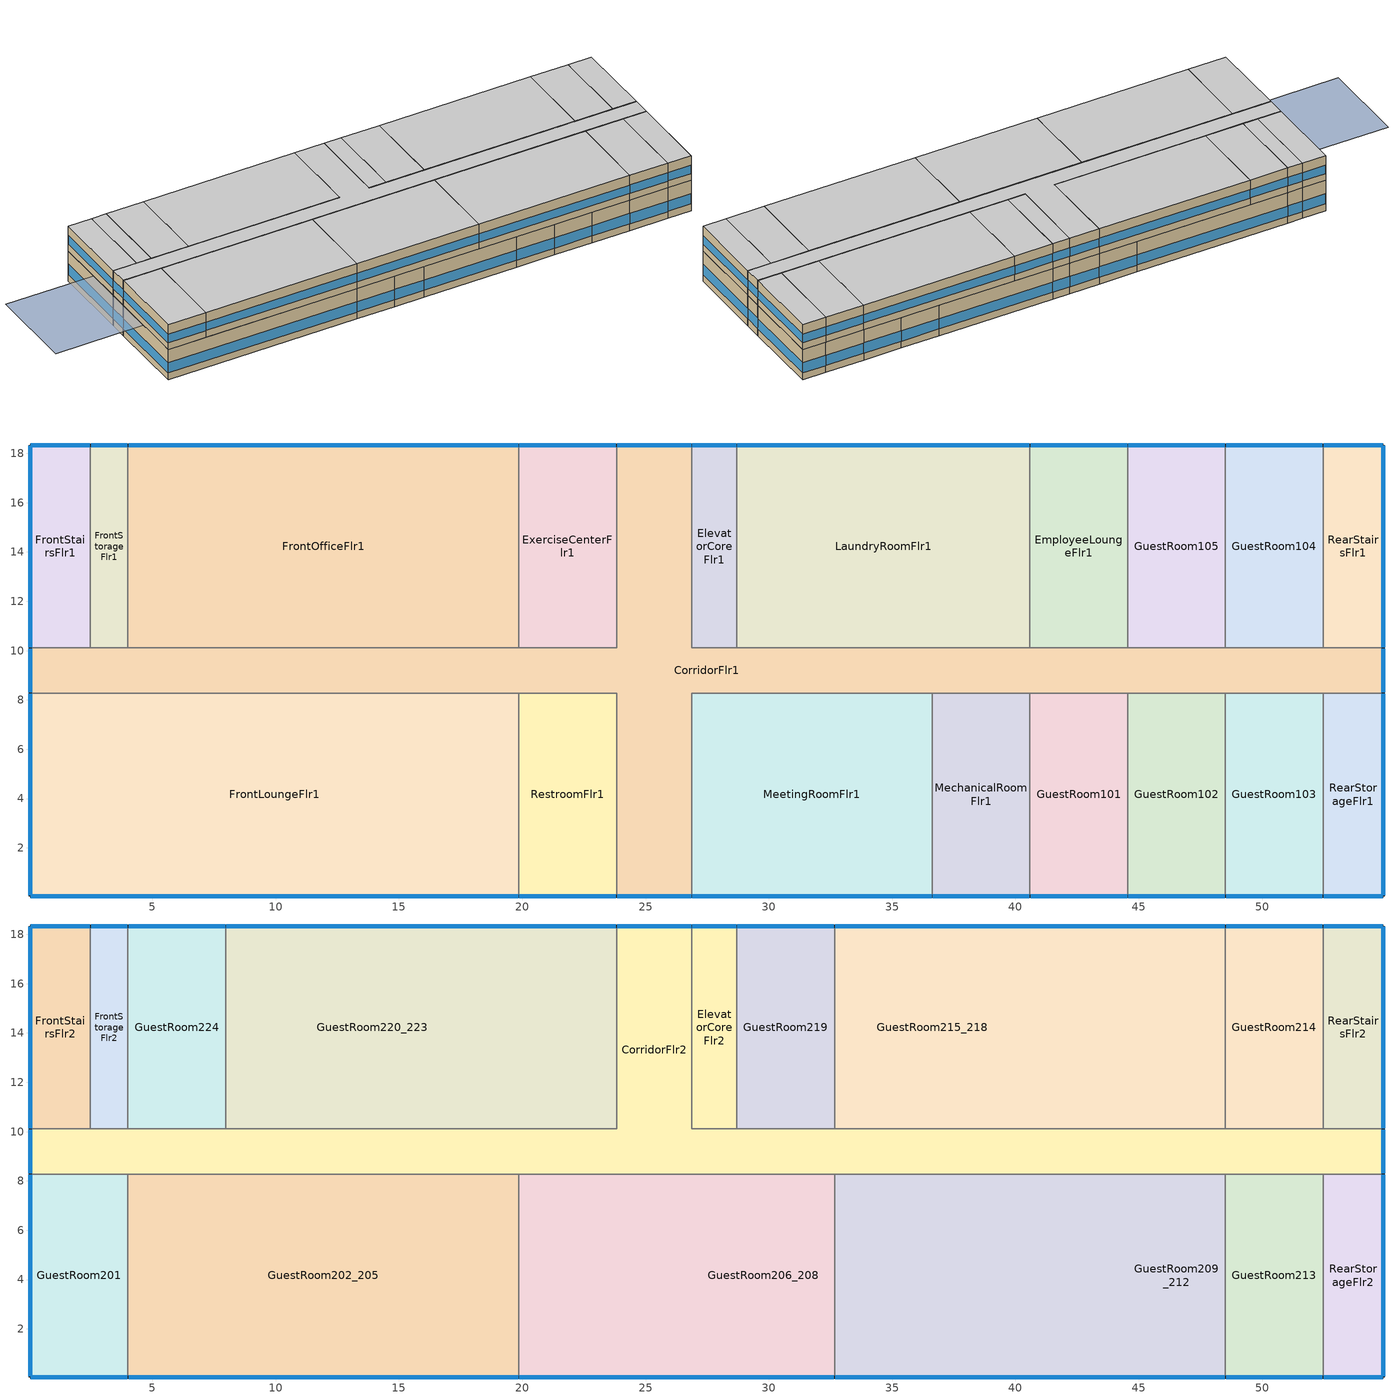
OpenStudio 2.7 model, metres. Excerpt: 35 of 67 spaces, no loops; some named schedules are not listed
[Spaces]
GuestRoom103
 floor ground: 52.47,8.28 52.47,0.05 48.51,0.05 48.51,8.28 z0
 wall outside: 48.51,0.05 52.47,0.05 z0:3.35
 wall to CorridorFlr1: 52.47,8.28 48.51,8.28 z0:3.35
 wall to RearStorageFlr1: 52.47,0.05 52.47,8.28 z0:3.35
 wall to GuestRoom102: 48.51,8.28 48.51,0.05 z0:3.35
 window: 48.54,0.05 52.45,0.05 z0.76:1.89
FrontStorageFlr1
 floor ground: 4.01,18.34 4.01,10.11 2.49,10.11 2.49,18.34 z0
 wall outside: 4.01,18.34 2.49,18.34 z0:3.35
 wall to FrontOfficeFlr1: 4.01,10.11 4.01,18.34 z0:3.35
 wall to CorridorFlr1: 2.49,10.11 4.01,10.11 z0:3.35
 wall to FrontStairsFlr1: 2.49,18.34 2.49,10.11 z0:3.35
 window: 3.99,18.34 2.51,18.34 z0.76:1.92
CorridorFlr1
 floor ground: 26.87,18.34 26.87,10.11 54.91,10.11 54.91,8.28 26.87,8.28 26.87,0.05 23.82,0.05 23.82,8.28 0.05,8.28 0.05,10.11 23.82,10.11 23.82,18.34 z0
 wall outside: 0.05,10.11 0.05,8.28 / 23.82,0.05 26.87,0.05 / 54.91,8.28 54.91,10.11 / 26.87,18.34 23.82,18.34 z0:3.35
 wall to RearStairsFlr1: 54.91,10.11 52.47,10.11 z0:3.35
 wall to FrontLoungeFlr1: 0.05,8.28 19.86,8.28 z0:3.35
 wall to GuestRoom104: 52.47,10.11 48.51,10.11 z0:3.35
 wall to LaundryRoomFlr1: 40.59,10.11 28.7,10.11 z0:3.35
 wall to MeetingRoomFlr1: 26.87,0.05 26.87,8.28 36.62,8.28 z0:3.35
 wall to ElevatorCoreFlr1: 28.7,10.11 26.87,10.11 26.87,18.34 z0:3.35
 wall to RestroomFlr1: 19.86,8.28 23.82,8.28 23.82,0.05 z0:3.35
 wall to GuestRoom102: 44.55,8.28 48.51,8.28 z0:3.35
 wall to FrontStairsFlr1: 2.49,10.11 0.05,10.11 z0:3.35
 wall to RearStorageFlr1: 52.47,8.28 54.91,8.28 z0:3.35
 wall to MechanicalRoomFlr1: 36.62,8.28 40.59,8.28 z0:3.35
 wall to ExerciseCenterFlr1: 23.82,18.34 23.82,10.11 19.86,10.11 z0:3.35
 wall to EmployeeLoungeFlr1: 44.55,10.11 40.59,10.11 z0:3.35
 wall to GuestRoom101: 40.59,8.28 44.55,8.28 z0:3.35
 wall to GuestRoom105: 48.51,10.11 44.55,10.11 z0:3.35
 wall to FrontOfficeFlr1: 19.86,10.11 4.01,10.11 z0:3.35
 window: 26.85,18.34 23.85,18.34 / 23.85,0.05 26.85,0.05 z0.76:1.9; 0.05,10.08 0.05,8.3 / 54.91,8.3 54.91,10.08 z0.76:1.91
MechanicalRoomFlr1
 floor ground: 40.59,8.28 40.59,0.05 36.62,0.05 36.62,8.28 z0
 wall outside: 36.62,0.05 40.59,0.05 z0:3.35
 wall to GuestRoom101: 40.59,0.05 40.59,8.28 z0:3.35
 wall to MeetingRoomFlr1: 36.62,8.28 36.62,0.05 z0:3.35
 window: 36.65,0.05 40.56,0.05 z0.76:1.89
FrontLoungeFlr1
 floor ground: 19.86,8.28 19.86,0.05 0.05,0.05 0.05,8.28 z0
 wall outside: 0.05,8.28 0.05,0.05 19.86,0.05 z0:3.35
 wall to RestroomFlr1: 19.86,0.05 19.86,8.28 z0:3.35
 window: 0.05,8.25 0.05,0.07 z0.76:1.89; 0.07,0.05 19.84,0.05 z0.76:1.88
GuestRoom102
 floor ground: 48.51,8.28 48.51,0.05 44.55,0.05 44.55,8.28 z0
 wall outside: 44.55,0.05 48.51,0.05 z0:3.35
 wall to GuestRoom101: 44.55,8.28 44.55,0.05 z0:3.35
 window: 44.57,0.05 48.49,0.05 z0.76:1.89
GuestRoom104
 floor ground: 52.47,18.34 52.47,10.11 48.51,10.11 48.51,18.34 z0
 wall outside: 52.47,18.34 48.51,18.34 z0:3.35
 wall to GuestRoom105: 48.51,18.34 48.51,10.11 z0:3.35
 wall to RearStairsFlr1: 52.47,10.11 52.47,18.34 z0:3.35
 window: 52.45,18.34 48.54,18.34 z0.76:1.89
ExerciseCenterFlr1
 floor ground: 23.82,18.34 23.82,10.11 19.86,10.11 19.86,18.34 z0
 wall outside: 23.82,18.34 19.86,18.34 z0:3.35
 wall to FrontOfficeFlr1: 19.86,18.34 19.86,10.11 z0:3.35
 window: 23.8,18.34 19.89,18.34 z0.76:1.89
FrontStairsFlr1
 floor ground: 2.49,18.34 2.49,10.11 0.05,10.11 0.05,18.34 z0
 wall outside: 2.49,18.34 0.05,18.34 0.05,10.11 z0:3.35
 window: 2.46,18.34 0.07,18.34 z0.76:1.9; 0.05,18.31 0.05,10.13 z0.76:1.89
RestroomFlr1
 floor ground: 23.82,8.28 23.82,0.05 19.86,0.05 19.86,8.28 z0
 wall outside: 19.86,0.05 23.82,0.05 z0:3.35
 window: 19.89,0.05 23.8,0.05 z0.76:1.89
MeetingRoomFlr1
 floor ground: 36.62,8.28 36.62,0.05 26.87,0.05 26.87,8.28 z0
 wall outside: 26.87,0.05 36.62,0.05 z0:3.35
 window: 26.9,0.05 36.6,0.05 z0.76:1.88
LaundryRoomFlr1
 floor ground: 40.59,18.34 40.59,10.11 28.7,10.11 28.7,18.34 z0
 wall outside: 40.59,18.34 28.7,18.34 z0:3.35
 wall to EmployeeLoungeFlr1: 40.59,10.11 40.59,18.34 z0:3.35
 wall to ElevatorCoreFlr1: 28.7,18.34 28.7,10.11 z0:3.35
 window: 40.56,18.34 28.73,18.34 z0.76:1.88
FrontOfficeFlr1
 floor ground: 19.86,18.34 19.86,10.11 4.01,10.11 4.01,18.34 z0
 wall outside: 19.86,18.34 4.01,18.34 z0:3.35
 window: 19.84,18.34 4.04,18.34 z0.76:1.88
ElevatorCoreFlr1
 floor ground: 28.7,18.34 28.7,10.11 26.87,10.11 26.87,18.34 z0
 wall outside: 28.7,18.34 26.87,18.34 z0:3.35
 window: 28.67,18.34 26.9,18.34 z0.76:1.91
RearStairsFlr1
 floor ground: 54.91,18.34 54.91,10.11 52.47,10.11 52.47,18.34 z0
 wall outside: 54.91,10.11 54.91,18.34 52.47,18.34 z0:3.35
 window: 54.91,10.13 54.91,18.31 z0.76:1.89; 54.89,18.34 52.5,18.34 z0.76:1.9
EmployeeLoungeFlr1
 floor ground: 44.55,18.34 44.55,10.11 40.59,10.11 40.59,18.34 z0
 wall outside: 44.55,18.34 40.59,18.34 z0:3.35
 wall to GuestRoom105: 44.55,10.11 44.55,18.34 z0:3.35
 window: 44.52,18.34 40.61,18.34 z0.76:1.89
RearStorageFlr1
 floor ground: 54.91,8.28 54.91,0.05 52.47,0.05 52.47,8.28 z0
 wall outside: 52.47,0.05 54.91,0.05 54.91,8.28 z0:3.35
 window: 54.91,0.07 54.91,8.25 z0.76:1.89; 52.5,0.05 54.89,0.05 z0.76:1.9
GuestRoom101
 floor ground: 44.55,8.28 44.55,0.05 40.59,0.05 40.59,8.28 z0
 wall outside: 40.59,0.05 44.55,0.05 z0:3.35
 window: 40.61,0.05 44.52,0.05 z0.76:1.89
GuestRoom105
 floor ground: 48.51,18.34 48.51,10.11 44.55,10.11 44.55,18.34 z0
 wall outside: 48.51,18.34 44.55,18.34 z0:3.35
 window: 48.49,18.34 44.57,18.34 z0.76:1.89
CorridorFlr2
 floor to CorridorFlr1: 26.87,18.34 26.87,10.11 54.91,10.11 54.91,8.28 0.05,8.28 0.05,10.11 23.82,10.11 23.82,18.34 z3.35
 wall outside: 0.05,10.11 0.05,8.28 / 54.91,8.28 54.91,10.11 / 26.87,18.34 23.82,18.34 z3.35:6.1
 wall to GuestRoom201: 0.05,8.28 4.01,8.28 z3.35:6.1
 wall to GuestRoom213: 48.51,8.28 52.47,8.28 z3.35:6.1
 wall to GuestRoom219: 32.66,10.11 28.7,10.11 z3.35:6.1
 wall to GuestRoom209_212: 32.66,8.28 48.51,8.28 z3.35:6.1
 wall to FrontStorageFlr2: 4.01,10.11 2.49,10.11 z3.35:6.1
 wall to RearStairsFlr2: 54.91,10.11 52.47,10.11 z3.35:6.1
 wall to ElevatorCoreFlr2: 28.7,10.11 26.87,10.11 26.87,18.34 z3.35:6.1
 wall to GuestRoom215_218: 48.51,10.11 32.66,10.11 z3.35:6.1
 wall to RearStorageFlr2: 52.47,8.28 54.91,8.28 z3.35:6.1
 wall to FrontStairsFlr2: 2.49,10.11 0.05,10.11 z3.35:6.1
 wall to GuestRoom206_208: 19.86,8.28 32.66,8.28 z3.35:6.1
 wall to GuestRoom220_223: 23.82,18.34 23.82,10.11 7.97,10.11 z3.35:6.1
 wall to GuestRoom202_205: 4.01,8.28 19.86,8.28 z3.35:6.1
 wall to GuestRoom224: 7.97,10.11 4.01,10.11 z3.35:6.1
 wall to GuestRoom214: 52.47,10.11 48.51,10.11 z3.35:6.1
 window: 0.05,10.08 0.05,8.3 / 54.91,8.3 54.91,10.08 z4.11:5.05; 26.85,18.34 23.85,18.34 z4.11:5.04
 ceiling to CorridorFlr3: 54.91,8.28 54.91,10.11 26.87,10.11 26.87,18.34 23.82,18.34 23.82,10.11 0.05,10.11 0.05,8.28 z6.1
GuestRoom201
 floor to FrontLoungeFlr1: 4.01,8.28 4.01,0.05 0.05,0.05 0.05,8.28 z3.35
 wall outside: 0.05,8.28 0.05,0.05 4.01,0.05 z3.35:6.1
 wall to GuestRoom202_205: 4.01,0.05 4.01,8.28 z3.35:6.1
 window: 0.05,8.25 0.05,0.07 z4.11:5.03; 0.07,0.05 3.99,0.05 z4.11:5.04
 ceiling to GuestRoom301: 4.01,0.05 4.01,8.28 0.05,8.28 0.05,0.05 z6.1
GuestRoom220_223
 floor to FrontOfficeFlr1: 19.86,18.34 19.86,10.11 7.97,10.11 7.97,18.34 z3.35
 floor to ExerciseCenterFlr1: 23.82,18.34 23.82,10.11 19.86,10.11 19.86,18.34 z3.35
 wall outside: 23.82,18.34 7.97,18.34 z3.35:6.1
 wall to GuestRoom224: 7.97,18.34 7.97,10.11 z3.35:6.1
 window: 23.8,18.34 8,18.34 z4.11:5.03
 ceiling to GuestRoom320_323: 23.82,10.11 23.82,18.34 7.97,18.34 7.97,10.11 z6.1
GuestRoom202_205
 floor to FrontLoungeFlr1: 19.86,8.28 19.86,0.05 4.01,0.05 4.01,8.28 z3.35
 wall outside: 4.01,0.05 19.86,0.05 z3.35:6.1
 wall to GuestRoom206_208: 19.86,0.05 19.86,8.28 z3.35:6.1
 window: 4.04,0.05 19.84,0.05 z4.11:5.03
 ceiling to GuestRoom302_305: 19.86,0.05 19.86,8.28 4.01,8.28 4.01,0.05 z6.1
GuestRoom219
 floor to LaundryRoomFlr1: 32.66,18.34 32.66,10.11 28.7,10.11 28.7,18.34 z3.35
 wall outside: 32.66,18.34 28.7,18.34 z3.35:6.1
 wall to GuestRoom215_218: 32.66,10.11 32.66,18.34 z3.35:6.1
 wall to ElevatorCoreFlr2: 28.7,18.34 28.7,10.11 z3.35:6.1
 window: 32.64,18.34 28.73,18.34 z4.11:5.04
 ceiling to GuestRoom319: 32.66,10.11 32.66,18.34 28.7,18.34 28.7,10.11 z6.1
GuestRoom215_218
 floor to EmployeeLoungeFlr1: 44.55,18.34 44.55,10.11 40.59,10.11 40.59,18.34 z3.35
 floor to LaundryRoomFlr1: 40.59,18.34 40.59,10.11 32.66,10.11 32.66,18.34 z3.35
 floor to GuestRoom105: 48.51,18.34 48.51,10.11 44.55,10.11 44.55,18.34 z3.35
 wall outside: 48.51,18.34 32.66,18.34 z3.35:6.1
 wall to GuestRoom214: 48.51,10.11 48.51,18.34 z3.35:6.1
 window: 48.49,18.34 32.69,18.34 z4.11:5.03
 ceiling to GuestRoom315_318: 48.51,10.11 48.51,18.34 32.66,18.34 32.66,10.11 z6.1
GuestRoom213
 floor to GuestRoom103: 52.47,8.28 52.47,0.05 48.51,0.05 48.51,8.28 z3.35
 wall outside: 48.51,0.05 52.47,0.05 z3.35:6.1
 wall to GuestRoom209_212: 48.51,8.28 48.51,0.05 z3.35:6.1
 wall to RearStorageFlr2: 52.47,0.05 52.47,8.28 z3.35:6.1
 window: 48.54,0.05 52.45,0.05 z4.11:5.04
 ceiling to GuestRoom313: 52.47,0.05 52.47,8.28 48.51,8.28 48.51,0.05 z6.1
FrontStorageFlr2
 floor to FrontStorageFlr1: 4.01,18.34 4.01,10.11 2.49,10.11 2.49,18.34 z3.35
 wall outside: 4.01,18.34 2.49,18.34 z3.35:6.1
 wall to FrontStairsFlr2: 2.49,18.34 2.49,10.11 z3.35:6.1
 wall to GuestRoom224: 4.01,10.11 4.01,18.34 z3.35:6.1
 window: 3.99,18.34 2.51,18.34 z4.11:5.06
 ceiling to FrontStorageFlr3: 4.01,10.11 4.01,18.34 2.49,18.34 2.49,10.11 z6.1
GuestRoom206_208
 floor to RestroomFlr1: 23.82,8.28 23.82,0.05 19.86,0.05 19.86,8.28 z3.35
 floor to CorridorFlr1: 26.87,8.28 26.87,0.05 23.82,0.05 23.82,8.28 z3.35
 floor to MeetingRoomFlr1: 32.66,8.28 32.66,0.05 26.87,0.05 26.87,8.28 z3.35
 wall outside: 19.86,0.05 32.66,0.05 z3.35:6.1
 wall to GuestRoom209_212: 32.66,0.05 32.66,8.28 z3.35:6.1
 window: 19.89,0.05 32.64,0.05 z4.11:5.03
 ceiling to GuestRoom306_308: 32.66,0.05 32.66,8.28 19.86,8.28 19.86,0.05 z6.1
RearStorageFlr2
 floor to RearStorageFlr1: 54.91,8.28 54.91,0.05 52.47,0.05 52.47,8.28 z3.35
 wall outside: 52.47,0.05 54.91,0.05 54.91,8.28 z3.35:6.1
 window: 54.91,0.07 54.91,8.25 z4.11:5.03; 52.5,0.05 54.89,0.05 z4.11:5.05
 ceiling to RearStorageFlr3: 54.91,0.05 54.91,8.28 52.47,8.28 52.47,0.05 z6.1
ElevatorCoreFlr2
 floor to ElevatorCoreFlr1: 28.7,18.34 28.7,10.11 26.87,10.11 26.87,18.34 z3.35
 wall outside: 28.7,18.34 26.87,18.34 z3.35:6.1
 window: 28.67,18.34 26.9,18.34 z4.11:5.05
 ceiling to ElevatorCoreFlr3: 28.7,10.11 28.7,18.34 26.87,18.34 26.87,10.11 z6.1
GuestRoom224
 floor to FrontOfficeFlr1: 7.97,18.34 7.97,10.11 4.01,10.11 4.01,18.34 z3.35
 wall outside: 7.97,18.34 4.01,18.34 z3.35:6.1
 window: 7.95,18.34 4.04,18.34 z4.11:5.04
 ceiling to GuestRoom324: 7.97,10.11 7.97,18.34 4.01,18.34 4.01,10.11 z6.1
RearStairsFlr2
 floor to RearStairsFlr1: 54.91,18.34 54.91,10.11 52.47,10.11 52.47,18.34 z3.35
 wall outside: 54.91,10.11 54.91,18.34 52.47,18.34 z3.35:6.1
 wall to GuestRoom214: 52.47,18.34 52.47,10.11 z3.35:6.1
 window: 54.91,10.13 54.91,18.31 z4.11:5.03; 54.89,18.34 52.5,18.34 z4.11:5.05
 ceiling to RearStairsFlr3: 54.91,10.11 54.91,18.34 52.47,18.34 52.47,10.11 z6.1
FrontStairsFlr2
 floor to FrontStairsFlr1: 2.49,18.34 2.49,10.11 0.05,10.11 0.05,18.34 z3.35
 wall outside: 2.49,18.34 0.05,18.34 0.05,10.11 z3.35:6.1
 window: 2.46,18.34 0.07,18.34 z4.11:5.05; 0.05,18.31 0.05,10.13 z4.11:5.03
 ceiling to FrontStairsFlr3: 2.49,10.11 2.49,18.34 0.05,18.34 0.05,10.11 z6.1
GuestRoom209_212
 floor to GuestRoom102: 48.51,8.28 48.51,0.05 44.55,0.05 44.55,8.28 z3.35
 floor to GuestRoom101: 44.55,8.28 44.55,0.05 40.59,0.05 40.59,8.28 z3.35
 floor to MeetingRoomFlr1: 36.62,8.28 36.62,0.05 32.66,0.05 32.66,8.28 z3.35
 floor to MechanicalRoomFlr1: 40.59,8.28 40.59,0.05 36.62,0.05 36.62,8.28 z3.35
 wall outside: 32.66,0.05 48.51,0.05 z3.35:6.1
 window: 32.69,0.05 48.49,0.05 z4.11:5.03
 ceiling to GuestRoom309_312: 48.51,0.05 48.51,8.28 32.66,8.28 32.66,0.05 z6.1
GuestRoom214
 floor to GuestRoom104: 52.47,18.34 52.47,10.11 48.51,10.11 48.51,18.34 z3.35
 wall outside: 52.47,18.34 48.51,18.34 z3.35:6.1
 window: 52.45,18.34 48.54,18.34 z4.11:5.04
 ceiling to GuestRoom314: 52.47,10.11 52.47,18.34 48.51,18.34 48.51,10.11 z6.1
shading: 0,4.57 0,13.72 -9.14,13.72 -9.14,4.57 z3.35
[Site]
Calgary Intl AP_AB_CAN: Latitude {deg}=51.114; Longitude {deg}=-114.02; Time Zone {hr}=-7; Elevation {m}=1084.1; Terrain=Suburbs
[Building]
SmallHotel-CAN_AB_Calgary.Intl.AP.718770_CWEC2016.epw created: 2019-08-20 00:00:57 -0600: North Axis {deg}=180; Default Construction Set=BTAP-Mass at hdd = 5000.0; Standards Number of Stories=4; Standards Number of Above Ground Stories=4; Standards Building Type=NECB2011_SmallHotel
[Site:WaterMainsTemperature]
Calculation Method=Correlation; Annual Average Outdoor Air Temperature {C}=5; Maximum Difference In Monthly Average Outdoor Air Temperatures {deltaC}=23.3
[Site:GroundTemperature:BuildingSurface]
19.527, 19.502, 19.536, 19.598, 20.002, 21.64, 22.225, 22.375, 21.449, 20.121, 19.802, 19.633
[SizingPeriod:DesignDay] Barometric Pressure {Pa}=88961; Sky Clearness=0; Rain Indicator=0; Snow Indicator=0; Day of Month=21; Daylight Saving Time Indicator=0; Humidity Indicating Type=Wetbulb; Dry-Bulb Temperature Range Modifier Type=DefaultMultipliers
Name | Maximum Dry-Bulb Temperature {C} | Daily Dry-Bulb Temperature Range {deltaC} | Humidity Indicating Conditions at Maximum Dry-Bulb | Wind Speed {m/s} | Wind Direction {deg} | Month | Day Type | Solar Model Indicator | ASHRAE Taub | ASHRAE Taud
Calgary Intl AP Ann Htg 99.6% Condns DB | -28.5 | 0 | -28.5 | 2.9 | 200 | 1 | WinterDesignDay | ASHRAEClearSky
Calgary Intl AP Ann Clg .4% Condns DB=>MWB | 28.5 | 12.1 | 16.1 | 4.5 | 160 | 7 | SummerDesignDay | ASHRAETau | 0.339 | 2.421
[Material:NoMass] Roughness=Smooth; Thermal Absorptance=0.9; Solar Absorptance=0.7
Name | Thermal Resistance {m2-K/W} | Visible Absorptance
Typical Carpet Pad; Typical Carpet Pad 1 | 0.21648 | 0.8
Typical Insulation 1 | 5.91238 | 0.7
Typical Insulation 2 | 4.49096 | 0.7
Typical Insulation 3 | 6.17282 | 0.7
Typical Carpet Pad 2 | 1.25503 | 0.8
Typical Carpet Pad 3; Typical Carpet Pad 4 | 3.45515 | 0.8
Typical Insulation 4 | 0.454528 | 0.7
Typical Insulation 5 | 0.454545 | 0.7
[Material]
Name | Roughness | Thickness {m} | Conductivity {W/m-K} | Density {kg/m3} | Specific Heat {J/kg-K} | Thermal Absorptance | Solar Absorptance | Visible Absorptance
G05 25mm wood | MediumSmooth | 0.0254 | 0.15 | 608 | 1630 | 0.9 | 0.5 | 0.5
100mm Normalweight concrete floor 1 | MediumSmooth | 0.1016 | 2.31 | 2322 | 832
G01 13mm gypsum board 1 | Smooth | 0.0127 | 0.16 | 800 | 1090 | 0.9 | 0.7 | 0.5
4 in. Normalweight Concrete Floor 1 | MediumRough | 0.1016 | 2.31 | 2322 | 832 | 0.9 | 0.7 | 0.7
1IN Stucco 1 | Smooth | 0.0253 | 0.6918 | 1858 | 837 | 0.9 | 0.7 | 0.92
8IN CONCRETE HW RefBldg 1 | Rough | 0.2032 | 1.311 | 2240 | 836.8 | 0.9 | 0.7 | 0.7
1/2IN Gypsum 1 | Smooth | 0.0127 | 0.16 | 784.9 | 830 | 0.9 | 0.4 | 0.4
Metal Roof Surface 1; F08 Metal surface 1 | Smooth | 0.0008 | 45.28 | 7824 | 500 | 0.9 | 0.7 | 0.7
6 in. Normalweight Concrete Floor 1; 6 in. Normalweight Concrete Floor 2; 6 in. Normalweight Concrete Floor 3 | MediumRough | 0.1524 | 2.31 | 2322 | 832 | 0.9 | 0.7 | 0.7
[Construction]
BTAP-Int-Partition; BTAP-Int-Door: G05 25mm wood
BTAP-Int-Floor: 100mm Normalweight concrete floor 1, Typical Carpet Pad
BTAP-Int-Wall: G01 13mm gypsum board 1, G01 13mm gypsum board 1
BTAP-Int-Ceiling: Typical Carpet Pad, 100mm Normalweight concrete floor 1
BTAP-Int-Window: SimpleGlazing
BTAP-Ext-Floor-Mass:U-0.162: Typical Insulation 1, 4 in. Normalweight Concrete Floor 1, Typical Carpet Pad 1
BTAP-Ext-Wall-Mass:U-0.21: 1IN Stucco 1, 8IN CONCRETE HW RefBldg 1, Typical Insulation 2, 1/2IN Gypsum 1
BTAP-Ext-Roof-Metal:U-0.162: Metal Roof Surface 1, Typical Insulation 3
BTAP-Grnd-Floor-Mass:U-0.757: 6 in. Normalweight Concrete Floor 1, Typical Carpet Pad 2
BTAP-Grnd-Wall-Mass:U-0.284: 6 in. Normalweight Concrete Floor 2, Typical Carpet Pad 3
BTAP-Grnd-Roof-Mass:U-0.284: 6 in. Normalweight Concrete Floor 3, Typical Carpet Pad 4
BTAP-Ext-FixedWindow:U=0.220 SHGC=0.600; BTAP-Ext-GlassDoors:U=0.220 SHGC=0.600; BTAP-Ext-Skylights:U=0.220 SHGC=0.600; BTAP-Ext-DaylightDomes:U=0.220 SHGC=0.600; BTAP-Ext-DaylightDiffuser:U=0.220 SHGC=0.600: SimpleGlazing:U=0.220 SHGC=0.600
BTAP-Ext-Door:U-2.2: F08 Metal surface 1, Typical Insulation 4
BTAP-Ext-OverHeadDoor:U-2.2: Typical Insulation 5
[DefaultConstructionSet]
BTAP-Mass at hdd = 5000.0: Default Exterior Surface Constructions=BTAP-Mass at hdd = 5000.0; Default Interior Surface Constructions=Default Surface Constructions 2; Default Ground Contact Surface Constructions=BTAP-Mass at hdd = 5000.0 1; Default Exterior SubSurface Constructions=BTAP-Mass at hdd = 5000.0; Default Interior SubSurface Constructions=Default Sub Surface Constructions 2; Interior Partition Construction=BTAP-Int-Partition
[DefaultSurfaceConstructions]
Name | Floor Construction | Wall Construction | Roof Ceiling Construction
Default Surface Constructions 2 | BTAP-Int-Floor | BTAP-Int-Wall | BTAP-Int-Ceiling
BTAP-Mass at hdd = 5000.0 | BTAP-Ext-Floor-Mass:U-0.162 | BTAP-Ext-Wall-Mass:U-0.21 | BTAP-Ext-Roof-Metal:U-0.162
BTAP-Mass at hdd = 5000.0 1 | BTAP-Grnd-Floor-Mass:U-0.757 | BTAP-Grnd-Wall-Mass:U-0.284 | BTAP-Grnd-Roof-Mass:U-0.284
[DefaultSubSurfaceConstructions]
Name | Fixed Window Construction | Operable Window Construction | Door Construction | Glass Door Construction | Overhead Door Construction | Skylight Construction | Tubular Daylight Dome Construction | Tubular Daylight Diffuser Construction
Default Sub Surface Constructions 2 | BTAP-Int-Window | BTAP-Int-Window | BTAP-Int-Door
BTAP-Mass at hdd = 5000.0 | BTAP-Ext-FixedWindow:U=0.220 SHGC=0.600 | BTAP-Ext-FixedWindow:U=0.220 SHGC=0.600 | BTAP-Ext-Door:U-2.2 | BTAP-Ext-GlassDoors:U=0.220 SHGC=0.600 | BTAP-Ext-OverHeadDoor:U-2.2 | BTAP-Ext-Skylights:U=0.220 SHGC=0.600 | BTAP-Ext-DaylightDomes:U=0.220 SHGC=0.600 | BTAP-Ext-DaylightDiffuser:U=0.220 SHGC=0.600
[WindowMaterial:SimpleGlazingSystem] U-Factor {W/m2-K}=2.2; Solar Heat Gain Coefficient=0.6; Visible Transmittance=0.21
SimpleGlazing; SimpleGlazing:U=0.220 SHGC=0.600
[Space]
Name | Space Type | Building Story | Thermal Zone
GuestRoom103 | Space Function Hway lodging - rooms | BuildingStory1 | Sp-GuestRoom103 Sys-1 Flr-1 Sch-F HPlcmt-south ZN
GuestRoom209_212 | Space Function Hway lodging - rooms | BuildingStory2 | Sp-GuestRoom209_212 Sys-1 Flr-2 Sch-F HPlcmt-south ZN
CorridorFlr2 | Space Function Corr. >= 2.4m wide-sch-F | BuildingStory2 | Sp-CorridorFlr2 Sys-4 Flr-2 Sch-F HPlcmt-north ZN
FrontStairsFlr2 | Space Function Stairway-sch-F | BuildingStory2 | Sp-FrontStairsFlr2 Sys-4 Flr-2 Sch-F HPlcmt-west ZN
FrontStorageFlr1 | Space Function Storage area - occsens | BuildingStory1 | Sp-FrontStorageFlr1 Sys-4 Flr-1 Sch-E HPlcmt-north ZN
GuestRoom105 | Space Function Hway lodging - rooms | BuildingStory1 | Sp-GuestRoom105 Sys-1 Flr-1 Sch-F HPlcmt-north ZN
CorridorFlr1 | Space Function Corr. >= 2.4m wide-sch-F | BuildingStory1 | Sp-CorridorFlr1 Sys-3 Flr-1 Sch-F HPlcmt-north ZN
GuestRoom224 | Space Function Hway lodging - rooms | BuildingStory2 | Sp-GuestRoom224 Sys-1 Flr-2 Sch-F HPlcmt-north ZN
MechanicalRoomFlr1 | Space Function Electrical/Mechanical-sch-F | BuildingStory1 | Sp-MechanicalRoomFlr1 Sys-3 Flr-1 Sch-F HPlcmt-south ZN
GuestRoom215_218 | Space Function Hway lodging - rooms | BuildingStory2 | Sp-GuestRoom215_218 Sys-1 Flr-2 Sch-F HPlcmt-north ZN
GuestRoom201 | Space Function Hway lodging - rooms | BuildingStory2 | Sp-GuestRoom201 Sys-1 Flr-2 Sch-F HPlcmt-west ZN
ElevatorCoreFlr1 | Space Function Corr. >= 2.4m wide-sch-F | BuildingStory1 | Sp-ElevatorCoreFlr1 Sys-3 Flr-1 Sch-F HPlcmt-north ZN
GuestRoom220_223 | Space Function Hway lodging - rooms | BuildingStory2 | Sp-GuestRoom220_223 Sys-1 Flr-2 Sch-F HPlcmt-north ZN
FrontLoungeFlr1 | Space Function Hotel/Motel - lobby | BuildingStory1 | Sp-FrontLoungeFlr1 Sys-3 Flr-1 Sch-H HPlcmt-south ZN
GuestRoom101 | Space Function Hway lodging - rooms | BuildingStory1 | Sp-GuestRoom101 Sys-1 Flr-1 Sch-F HPlcmt-south ZN
GuestRoom102 | Space Function Hway lodging - rooms | BuildingStory1 | Sp-GuestRoom102 Sys-1 Flr-1 Sch-F HPlcmt-south ZN
GuestRoom202_205 | Space Function Hway lodging - rooms | BuildingStory2 | Sp-GuestRoom202_205 Sys-1 Flr-2 Sch-F HPlcmt-south ZN
GuestRoom104 | Space Function Hway lodging - rooms | BuildingStory1 | Sp-GuestRoom104 Sys-1 Flr-1 Sch-F HPlcmt-north ZN
ExerciseCenterFlr1 | Space Function Gym - fitness | BuildingStory1 | Sp-ExerciseCenterFlr1 Sys-6 Flr-1 Sch-B HPlcmt-north ZN
FrontStairsFlr1 | Space Function Stairway-sch-F | BuildingStory1 | Sp-FrontStairsFlr1 Sys-3 Flr-1 Sch-F HPlcmt-west ZN
RestroomFlr1 | Space Function Washroom-sch-F | BuildingStory1 | Sp-RestroomFlr1 Sys-3 Flr-1 Sch-F HPlcmt-south ZN
GuestRoom219 | Space Function Hway lodging - rooms | BuildingStory2 | Sp-GuestRoom219 Sys-1 Flr-2 Sch-F HPlcmt-north ZN
GuestRoom213 | Space Function Hway lodging - rooms | BuildingStory2 | Sp-GuestRoom213 Sys-1 Flr-2 Sch-F HPlcmt-south ZN
MeetingRoomFlr1 | Space Function Conf./meet./multi-purpose | BuildingStory1 | Sp-MeetingRoomFlr1 Sys-3 Flr-1 Sch-C HPlcmt-south ZN
RearStorageFlr2 | Space Function Storage area - occsens | BuildingStory2 | Sp-RearStorageFlr2 Sys-4 Flr-2 Sch-E HPlcmt-east ZN
FrontStorageFlr2 | Space Function Storage area - occsens | BuildingStory2 | Sp-FrontStorageFlr2 Sys-4 Flr-2 Sch-E HPlcmt-north ZN
RearStairsFlr1 | Space Function Stairway-sch-F | BuildingStory1 | Sp-RearStairsFlr1 Sys-3 Flr-1 Sch-F HPlcmt-east ZN
GuestRoom206_208 | Space Function Hway lodging - rooms | BuildingStory2 | Sp-GuestRoom206_208 Sys-1 Flr-2 Sch-F HPlcmt-south ZN
ElevatorCoreFlr2 | Space Function Corr. >= 2.4m wide-sch-F | BuildingStory2 | Sp-ElevatorCoreFlr2 Sys-4 Flr-2 Sch-F HPlcmt-north ZN
RearStorageFlr1 | Space Function Storage area - occsens | BuildingStory1 | Sp-RearStorageFlr1 Sys-4 Flr-1 Sch-E HPlcmt-east ZN
LaundryRoomFlr1 | Space Function Storage area - occsens | BuildingStory1 | Sp-LaundryRoomFlr1 Sys-4 Flr-1 Sch-E HPlcmt-north ZN
FrontOfficeFlr1 | Space Function Office - enclosed | BuildingStory1 | Sp-FrontOfficeFlr1 Sys-6 Flr-1 Sch-A HPlcmt-north ZN
EmployeeLoungeFlr1 | Space Function Lounge/recreation | BuildingStory1 | Sp-EmployeeLoungeFlr1 Sys-3 Flr-1 Sch-B HPlcmt-north ZN
RearStairsFlr2 | Space Function Stairway-sch-F | BuildingStory2 | Sp-RearStairsFlr2 Sys-4 Flr-2 Sch-F HPlcmt-east ZN
GuestRoom214 | Space Function Hway lodging - rooms | BuildingStory2 | Sp-GuestRoom214 Sys-1 Flr-2 Sch-F HPlcmt-north ZN
[BuildingStory]
BuildingStory1; BuildingStory2
[SpaceType] Standards Building Type=Space Function
Name | Default Schedule Set | Design Specification Outdoor Air Object | Standards Space Type
Space Function Conf./meet./multi-purpose | Space Function Conf./meet./multi-purpose Schedule Set | Space Function Conf./meet./multi-purpose Ventilation | Conf./meet./multi-purpose
Space Function Corr. >= 2.4m wide-sch-F | Space Function Corr. >= 2.4m wide-sch-F Schedule Set | Space Function Corr. >= 2.4m wide-sch-F Ventilation | Corr. >= 2.4m wide-sch-F
Space Function Lounge/recreation | Space Function Lounge/recreation Schedule Set | Space Function Lounge/recreation Ventilation | Lounge/recreation
Space Function Gym - fitness | Space Function Gym - fitness Schedule Set | Space Function Gym - fitness Ventilation | Gym - fitness
Space Function Hotel/Motel - lobby | Space Function Hotel/Motel - lobby Schedule Set | Space Function Hotel/Motel - lobby Ventilation | Hotel/Motel - lobby
Space Function Office - enclosed | Space Function Office - enclosed Schedule Set | Space Function Office - enclosed Ventilation | Office - enclosed
Space Function Stairway-sch-F | Space Function Stairway-sch-F Schedule Set | Space Function Stairway-sch-F Ventilation | Stairway-sch-F
Space Function Storage area - occsens | Space Function Storage area - occsens Schedule Set | Space Function Storage area - occsens Ventilation | Storage area - occsens
Space Function Hway lodging - rooms | Space Function Hway lodging - rooms Schedule Set | Space Function Hway lodging - rooms Ventilation | Hway lodging - rooms
Space Function Electrical/Mechanical-sch-F | Space Function Electrical/Mechanical-sch-F Schedule Set | Space Function Electrical/Mechanical-sch-F Ventilation | Electrical/Mechanical-sch-F
Space Function Washroom-sch-F | Space Function Washroom-sch-F Schedule Set | Space Function Washroom-sch-F Ventilation | Washroom-sch-F
[People:Definition] Number of People Calculation Method=People/Area; Fraction Radiant=0.3
Name | People per Space Floor Area {person/m2}
Space Function Conf./meet./multi-purpose People Definition; Space Function Gym - fitness People Definition | 0.199993
Space Function Corr. >= 2.4m wide-sch-F People Definition; Space Function Storage area - occsens People Definition | 0.0100104
Space Function Electrical/Mechanical-sch-F People Definition; Space Function Stairway-sch-F People Definition | 0.0049514
Space Function Hotel/Motel - lobby People Definition; Space Function Lounge/recreation People Definition | 0.0999967
Space Function Hway lodging - rooms People Definition | 0.0400417
Space Function Office - enclosed People Definition | 0.0500522
Space Function Washroom-sch-F People Definition | 0.0333681
[People] Work Efficiency Schedule=Work Efficiency Schedule; Clothing Insulation Schedule=Clothing Schedule; Air Velocity Schedule=Air Velocity Schedule; Multiplier=1
Name | People Definition | Space or SpaceType
Space Function Conf./meet./multi-purpose People | Space Function Conf./meet./multi-purpose People Definition | Space Function Conf./meet./multi-purpose
Space Function Corr. >= 2.4m wide-sch-F People | Space Function Corr. >= 2.4m wide-sch-F People Definition | Space Function Corr. >= 2.4m wide-sch-F
Space Function Electrical/Mechanical-sch-F People | Space Function Electrical/Mechanical-sch-F People Definition | Space Function Electrical/Mechanical-sch-F
Space Function Gym - fitness People | Space Function Gym - fitness People Definition | Space Function Gym - fitness
Space Function Hotel/Motel - lobby People | Space Function Hotel/Motel - lobby People Definition | Space Function Hotel/Motel - lobby
Space Function Hway lodging - rooms People | Space Function Hway lodging - rooms People Definition | Space Function Hway lodging - rooms
Space Function Lounge/recreation People | Space Function Lounge/recreation People Definition | Space Function Lounge/recreation
Space Function Office - enclosed People | Space Function Office - enclosed People Definition | Space Function Office - enclosed
Space Function Stairway-sch-F People | Space Function Stairway-sch-F People Definition | Space Function Stairway-sch-F
Space Function Storage area - occsens People | Space Function Storage area - occsens People Definition | Space Function Storage area - occsens
Space Function Washroom-sch-F People | Space Function Washroom-sch-F People Definition | Space Function Washroom-sch-F
[Lights:Definition] Design Level Calculation Method=Watts/Area; Fraction Radiant=0.5; Fraction Visible=0.2
Name | Watts per Space Floor Area {W/m2}
Space Function Conf./meet./multi-purpose Lights Definition | 11.8799
Space Function Corr. >= 2.4m wide-sch-F Lights Definition | 7.09994
Space Function Electrical/Mechanical-sch-F Lights Definition | 13.2999
Space Function Gym - fitness Lights Definition | 9.79992
Space Function Hotel/Motel - lobby Lights Definition | 11.3999
Space Function Hway lodging - rooms Lights Definition | 8.09993
Space Function Lounge/recreation Lights Definition | 8.45993
Space Function Office - enclosed Lights Definition | 11.8999
Space Function Stairway-sch-F Lights Definition | 7.39994
Space Function Storage area - occsens Lights Definition | 6.11995
Space Function Washroom-sch-F Lights Definition | 9.44992
[Lights] Fraction Replaceable=1
Name | Lights Definition | Space or SpaceType
Space Function Conf./meet./multi-purpose Lights | Space Function Conf./meet./multi-purpose Lights Definition | Space Function Conf./meet./multi-purpose
Space Function Corr. >= 2.4m wide-sch-F Lights | Space Function Corr. >= 2.4m wide-sch-F Lights Definition | Space Function Corr. >= 2.4m wide-sch-F
Space Function Electrical/Mechanical-sch-F Lights | Space Function Electrical/Mechanical-sch-F Lights Definition | Space Function Electrical/Mechanical-sch-F
Space Function Gym - fitness Lights | Space Function Gym - fitness Lights Definition | Space Function Gym - fitness
Space Function Hotel/Motel - lobby Lights | Space Function Hotel/Motel - lobby Lights Definition | Space Function Hotel/Motel - lobby
Space Function Hway lodging - rooms Lights | Space Function Hway lodging - rooms Lights Definition | Space Function Hway lodging - rooms
Space Function Lounge/recreation Lights | Space Function Lounge/recreation Lights Definition | Space Function Lounge/recreation
Space Function Office - enclosed Lights | Space Function Office - enclosed Lights Definition | Space Function Office - enclosed
Space Function Stairway-sch-F Lights | Space Function Stairway-sch-F Lights Definition | Space Function Stairway-sch-F
Space Function Storage area - occsens Lights | Space Function Storage area - occsens Lights Definition | Space Function Storage area - occsens
Space Function Washroom-sch-F Lights | Space Function Washroom-sch-F Lights Definition | Space Function Washroom-sch-F
[ElectricEquipment:Definition] Design Level Calculation Method=Watts/Area; Fraction Radiant=0.5
Name | Watts per Space Floor Area {W/m2}
Space Function Conf./meet./multi-purpose Elec Equip Definition; Space Function Electrical/Mechanical-sch-F Elec Equip Definition; Space Function Gym - fitness Elec Equip Definition; Space Function Lounge/recreation Elec Equip Definition; Space Function Storage area - occsens Elec Equip Definition; Space Function Washroom-sch-F Elec Equip Definition | 0.999992
Space Function Hotel/Motel - lobby Elec Equip Definition; Space Function Hway lodging - rooms Elec Equip Definition | 2.49998
Space Function Office - enclosed Elec Equip Definition | 7.49994
[ElectricEquipment]
Name | Electric Equipment Definition | Space or SpaceType
Space Function Conf./meet./multi-purpose Elec Equip | Space Function Conf./meet./multi-purpose Elec Equip Definition | Space Function Conf./meet./multi-purpose
Space Function Electrical/Mechanical-sch-F Elec Equip | Space Function Electrical/Mechanical-sch-F Elec Equip Definition | Space Function Electrical/Mechanical-sch-F
Space Function Gym - fitness Elec Equip | Space Function Gym - fitness Elec Equip Definition | Space Function Gym - fitness
Space Function Hotel/Motel - lobby Elec Equip | Space Function Hotel/Motel - lobby Elec Equip Definition | Space Function Hotel/Motel - lobby
Space Function Hway lodging - rooms Elec Equip | Space Function Hway lodging - rooms Elec Equip Definition | Space Function Hway lodging - rooms
Space Function Lounge/recreation Elec Equip | Space Function Lounge/recreation Elec Equip Definition | Space Function Lounge/recreation
Space Function Office - enclosed Elec Equip | Space Function Office - enclosed Elec Equip Definition | Space Function Office - enclosed
Space Function Storage area - occsens Elec Equip | Space Function Storage area - occsens Elec Equip Definition | Space Function Storage area - occsens
Space Function Washroom-sch-F Elec Equip | Space Function Washroom-sch-F Elec Equip Definition | Space Function Washroom-sch-F
[DesignSpecification:OutdoorAir] Outdoor Air Method=Sum; Outdoor Air Flow per Person {m3/s-person}=0; Outdoor Air Flow Rate {m3/s}=0; Outdoor Air Flow Air Changes per Hour {1/hr}=0
Name | Outdoor Air Flow per Floor Area {m3/s-m2}
Space Function Conf./meet./multi-purpose Ventilation | 0.0015748
Space Function Corr. >= 2.4m wide-sch-F Ventilation; Space Function Electrical/Mechanical-sch-F Ventilation; Space Function Stairway-sch-F Ventilation; Space Function Washroom-sch-F Ventilation | 0.0003048
Space Function Gym - fitness Ventilation | 0.0043688
Space Function Hotel/Motel - lobby Ventilation | 0.0014478
Space Function Hway lodging - rooms Ventilation | 0.0005588
Space Function Lounge/recreation Ventilation | 0.0009398
Space Function Office - enclosed Ventilation | 0.0004318
Space Function Storage area - occsens Ventilation | 0.0003556
[DefaultScheduleSet] People Activity Level Schedule=NECB-Activity; Infiltration Schedule=Always On
Name | Number of People Schedule | Lighting Schedule | Electric Equipment Schedule
Space Function Conf./meet./multi-purpose Schedule Set | NECB-C-Occupancy | NECB-C-Lighting | NECB-C-Electric-Equipment
Space Function Corr. >= 2.4m wide-sch-F Schedule Set; Space Function Electrical/Mechanical-sch-F Schedule Set; Space Function Hway lodging - rooms Schedule Set; Space Function Stairway-sch-F Schedule Set; Space Function Washroom-sch-F Schedule Set | NECB-F-Occupancy | NECB-F-Lighting | NECB-F-Electric-Equipment
Space Function Gym - fitness Schedule Set; Space Function Lounge/recreation Schedule Set | NECB-B-Occupancy | NECB-B-Lighting | NECB-B-Electric-Equipment
Space Function Hotel/Motel - lobby Schedule Set | NECB-H-Occupancy | NECB-H-Lighting | NECB-H-Electric-Equipment
Space Function Office - enclosed Schedule Set | NECB-A-Occupancy | NECB-A-Lighting | NECB-A-Electric-Equipment
Space Function Storage area - occsens Schedule Set | NECB-E-Occupancy | NECB-E-Lighting | NECB-E-Electric-Equipment
[ThermostatSetpoint:DualSetpoint]
Name | Heating Setpoint Temperature Schedule | Cooling Setpoint Temperature Schedule
Space Function Hway lodging - rooms Thermostat 36; Space Function Hway lodging - rooms Thermostat 37; Space Function Hway lodging - rooms Thermostat 38; Space Function Hway lodging - rooms Thermostat 39; Space Function Hway lodging - rooms Thermostat 40; Space Function Hway lodging - rooms Thermostat 41; Space Function Hway lodging - rooms Thermostat 42; Space Function Hway lodging - rooms Thermostat 43; Space Function Hway lodging - rooms Thermostat 44; Space Function Hway lodging - rooms Thermostat 45; Space Function Hway lodging - rooms Thermostat 46; Space Function Hway lodging - rooms Thermostat 47; Space Function Hway lodging - rooms Thermostat 48; Space Function Hway lodging - rooms Thermostat 49; Space Function Hway lodging - rooms Thermostat 50; Space Function Corr. >= 2.4m wide-sch-F Thermostat 9; Space Function Corr. >= 2.4m wide-sch-F Thermostat 10; Space Function Stairway-sch-F Thermostat 9; Space Function Stairway-sch-F Thermostat 10; Space Function Electrical/Mechanical-sch-F Thermostat 2; Space Function Washroom-sch-F Thermostat 2; Space Function Corr. >= 2.4m wide-sch-F Thermostat 11; Space Function Corr. >= 2.4m wide-sch-F Thermostat 12; Space Function Stairway-sch-F Thermostat 11; Space Function Stairway-sch-F Thermostat 12 | NECB-F-Thermostat Setpoint-Heating | NECB-F-Thermostat Setpoint-Cooling
Space Function Lounge/recreation Thermostat 2; Space Function Gym - fitness Thermostat 2 | NECB-B-Thermostat Setpoint-Heating | NECB-B-Thermostat Setpoint-Cooling
Space Function Hotel/Motel - lobby Thermostat 2 | NECB-H-Thermostat Setpoint-Heating | NECB-H-Thermostat Setpoint-Cooling
Space Function Conf./meet./multi-purpose Thermostat 2 | NECB-C-Thermostat Setpoint-Heating | NECB-C-Thermostat Setpoint-Cooling
Space Function Storage area - occsens Thermostat 10; Space Function Storage area - occsens Thermostat 11; Space Function Storage area - occsens Thermostat 12; Space Function Storage area - occsens Thermostat 13; Space Function Storage area - occsens Thermostat 14 | NECB-E-Thermostat Setpoint-Heating | NECB-E-Thermostat Setpoint-Cooling
Space Function Office - enclosed Thermostat 2 | NECB-A-Thermostat Setpoint-Heating | NECB-A-Thermostat Setpoint-Cooling
[SpaceInfiltration:DesignFlowRate] Schedule=Always On Discrete; Design Flow Rate Calculation Method=Flow/ExteriorArea; Flow per Exterior Surface Area {m3/s-m2}=0.00025; Constant Term Coefficient=0; Temperature Term Coefficient=0; Velocity Term Coefficient=0.224; Velocity Squared Term Coefficient=0
Name | Space or SpaceType
CorridorFlr1 Infiltration | CorridorFlr1
CorridorFlr2 Infiltration | CorridorFlr2
ElevatorCoreFlr1 Infiltration | ElevatorCoreFlr1
ElevatorCoreFlr2 Infiltration | ElevatorCoreFlr2
EmployeeLoungeFlr1 Infiltration | EmployeeLoungeFlr1
ExerciseCenterFlr1 Infiltration | ExerciseCenterFlr1
FrontLoungeFlr1 Infiltration | FrontLoungeFlr1
FrontOfficeFlr1 Infiltration | FrontOfficeFlr1
FrontStairsFlr1 Infiltration | FrontStairsFlr1
FrontStairsFlr2 Infiltration | FrontStairsFlr2
FrontStorageFlr1 Infiltration | FrontStorageFlr1
FrontStorageFlr2 Infiltration | FrontStorageFlr2
GuestRoom101 Infiltration | GuestRoom101
GuestRoom102 Infiltration | GuestRoom102
GuestRoom103 Infiltration | GuestRoom103
GuestRoom104 Infiltration | GuestRoom104
GuestRoom105 Infiltration | GuestRoom105
GuestRoom201 Infiltration | GuestRoom201
GuestRoom202_205 Infiltration | GuestRoom202_205
GuestRoom206_208 Infiltration | GuestRoom206_208
GuestRoom209_212 Infiltration | GuestRoom209_212
GuestRoom213 Infiltration | GuestRoom213
GuestRoom214 Infiltration | GuestRoom214
GuestRoom215_218 Infiltration | GuestRoom215_218
GuestRoom219 Infiltration | GuestRoom219
GuestRoom220_223 Infiltration | GuestRoom220_223
GuestRoom224 Infiltration | GuestRoom224
LaundryRoomFlr1 Infiltration | LaundryRoomFlr1
MechanicalRoomFlr1 Infiltration | MechanicalRoomFlr1
MeetingRoomFlr1 Infiltration | MeetingRoomFlr1
RearStairsFlr1 Infiltration | RearStairsFlr1
RearStairsFlr2 Infiltration | RearStairsFlr2
RearStorageFlr1 Infiltration | RearStorageFlr1
RearStorageFlr2 Infiltration | RearStorageFlr2
RestroomFlr1 Infiltration | RestroomFlr1
[ThermalZone] Use Ideal Air Loads=No
Name | Thermostat
Sp-GuestRoom104 Sys-1 Flr-1 Sch-F HPlcmt-north ZN | Space Function Hway lodging - rooms Thermostat 36
Sp-GuestRoom105 Sys-1 Flr-1 Sch-F HPlcmt-north ZN | Space Function Hway lodging - rooms Thermostat 37
Sp-GuestRoom101 Sys-1 Flr-1 Sch-F HPlcmt-south ZN | Space Function Hway lodging - rooms Thermostat 38
Sp-GuestRoom102 Sys-1 Flr-1 Sch-F HPlcmt-south ZN | Space Function Hway lodging - rooms Thermostat 39
Sp-GuestRoom103 Sys-1 Flr-1 Sch-F HPlcmt-south ZN | Space Function Hway lodging - rooms Thermostat 40
Sp-GuestRoom214 Sys-1 Flr-2 Sch-F HPlcmt-north ZN | Space Function Hway lodging - rooms Thermostat 41
Sp-GuestRoom215_218 Sys-1 Flr-2 Sch-F HPlcmt-north ZN | Space Function Hway lodging - rooms Thermostat 42
Sp-GuestRoom219 Sys-1 Flr-2 Sch-F HPlcmt-north ZN | Space Function Hway lodging - rooms Thermostat 43
Sp-GuestRoom220_223 Sys-1 Flr-2 Sch-F HPlcmt-north ZN | Space Function Hway lodging - rooms Thermostat 44
Sp-GuestRoom224 Sys-1 Flr-2 Sch-F HPlcmt-north ZN | Space Function Hway lodging - rooms Thermostat 45
Sp-GuestRoom201 Sys-1 Flr-2 Sch-F HPlcmt-west ZN | Space Function Hway lodging - rooms Thermostat 46
Sp-GuestRoom202_205 Sys-1 Flr-2 Sch-F HPlcmt-south ZN | Space Function Hway lodging - rooms Thermostat 47
Sp-GuestRoom206_208 Sys-1 Flr-2 Sch-F HPlcmt-south ZN | Space Function Hway lodging - rooms Thermostat 48
Sp-GuestRoom209_212 Sys-1 Flr-2 Sch-F HPlcmt-south ZN | Space Function Hway lodging - rooms Thermostat 49
Sp-GuestRoom213 Sys-1 Flr-2 Sch-F HPlcmt-south ZN | Space Function Hway lodging - rooms Thermostat 50
Sp-CorridorFlr1 Sys-3 Flr-1 Sch-F HPlcmt-north ZN | Space Function Corr. >= 2.4m wide-sch-F Thermostat 9
Sp-ElevatorCoreFlr1 Sys-3 Flr-1 Sch-F HPlcmt-north ZN | Space Function Corr. >= 2.4m wide-sch-F Thermostat 10
Sp-RearStairsFlr1 Sys-3 Flr-1 Sch-F HPlcmt-east ZN | Space Function Stairway-sch-F Thermostat 9
Sp-FrontStairsFlr1 Sys-3 Flr-1 Sch-F HPlcmt-west ZN | Space Function Stairway-sch-F Thermostat 10
Sp-MechanicalRoomFlr1 Sys-3 Flr-1 Sch-F HPlcmt-south ZN | Space Function Electrical/Mechanical-sch-F Thermostat 2
Sp-RestroomFlr1 Sys-3 Flr-1 Sch-F HPlcmt-south ZN | Space Function Washroom-sch-F Thermostat 2
Sp-EmployeeLoungeFlr1 Sys-3 Flr-1 Sch-B HPlcmt-north ZN | Space Function Lounge/recreation Thermostat 2
Sp-FrontLoungeFlr1 Sys-3 Flr-1 Sch-H HPlcmt-south ZN | Space Function Hotel/Motel - lobby Thermostat 2
Sp-MeetingRoomFlr1 Sys-3 Flr-1 Sch-C HPlcmt-south ZN | Space Function Conf./meet./multi-purpose Thermostat 2
Sp-FrontStorageFlr1 Sys-4 Flr-1 Sch-E HPlcmt-north ZN | Space Function Storage area - occsens Thermostat 10
Sp-LaundryRoomFlr1 Sys-4 Flr-1 Sch-E HPlcmt-north ZN | Space Function Storage area - occsens Thermostat 11
Sp-RearStorageFlr1 Sys-4 Flr-1 Sch-E HPlcmt-east ZN | Space Function Storage area - occsens Thermostat 12
Sp-CorridorFlr2 Sys-4 Flr-2 Sch-F HPlcmt-north ZN | Space Function Corr. >= 2.4m wide-sch-F Thermostat 11
Sp-ElevatorCoreFlr2 Sys-4 Flr-2 Sch-F HPlcmt-north ZN | Space Function Corr. >= 2.4m wide-sch-F Thermostat 12
Sp-RearStairsFlr2 Sys-4 Flr-2 Sch-F HPlcmt-east ZN | Space Function Stairway-sch-F Thermostat 11
Sp-FrontStairsFlr2 Sys-4 Flr-2 Sch-F HPlcmt-west ZN | Space Function Stairway-sch-F Thermostat 12
Sp-FrontStorageFlr2 Sys-4 Flr-2 Sch-E HPlcmt-north ZN | Space Function Storage area - occsens Thermostat 13
Sp-RearStorageFlr2 Sys-4 Flr-2 Sch-E HPlcmt-east ZN | Space Function Storage area - occsens Thermostat 14
Sp-ExerciseCenterFlr1 Sys-6 Flr-1 Sch-B HPlcmt-north ZN | Space Function Gym - fitness Thermostat 2
Sp-FrontOfficeFlr1 Sys-6 Flr-1 Sch-A HPlcmt-north ZN | Space Function Office - enclosed Thermostat 2
[Schedule:Ruleset]
Clothing Schedule: Default Day Schedule=Clothing Schedule Default Winter Clothes
Air Velocity Schedule: Default Day Schedule=Air Velocity Schedule Default
Work Efficiency Schedule: Default Day Schedule=Work Efficiency Schedule Default
NECB-C-Occupancy: Default Day Schedule=NECB-C-Occupancy Default
NECB-Activity: Default Day Schedule=NECB-Activity Default; Summer Design Day Schedule=NECB-Activity Summer Design Day; Winter Design Day Schedule=NECB-Activity Winter Design Day
NECB-C-Lighting: Default Day Schedule=NECB-C-Lighting Default
NECB-C-Electric-Equipment: Default Day Schedule=NECB-C-Electric-Equipment Default
Always On: Default Day Schedule=Always On Default
NECB-C-Thermostat Setpoint-Heating: Default Day Schedule=NECB-C-Thermostat Setpoint-Heating Default
NECB-C-Thermostat Setpoint-Cooling: Default Day Schedule=NECB-C-Thermostat Setpoint-Cooling Default
NECB-F-Occupancy: Default Day Schedule=NECB-F-Occupancy Default
NECB-F-Lighting: Default Day Schedule=NECB-F-Lighting Default
NECB-F-Electric-Equipment: Default Day Schedule=NECB-F-Electric-Equipment Default
NECB-F-Thermostat Setpoint-Heating: Default Day Schedule=NECB-F-Thermostat Setpoint-Heating Default
NECB-F-Thermostat Setpoint-Cooling: Default Day Schedule=NECB-F-Thermostat Setpoint-Cooling Default
NECB-B-Occupancy: Default Day Schedule=NECB-B-Occupancy Default
NECB-B-Lighting: Default Day Schedule=NECB-B-Lighting Default
NECB-B-Electric-Equipment: Default Day Schedule=NECB-B-Electric-Equipment Default
NECB-B-Thermostat Setpoint-Heating: Default Day Schedule=NECB-B-Thermostat Setpoint-Heating Default
NECB-B-Thermostat Setpoint-Cooling: Default Day Schedule=NECB-B-Thermostat Setpoint-Cooling Default
NECB-H-Occupancy: Default Day Schedule=NECB-H-Occupancy Default
NECB-H-Lighting: Default Day Schedule=NECB-H-Lighting Default
NECB-H-Electric-Equipment: Default Day Schedule=NECB-H-Electric-Equipment Default
NECB-H-Thermostat Setpoint-Heating: Default Day Schedule=NECB-H-Thermostat Setpoint-Heating Default
NECB-H-Thermostat Setpoint-Cooling: Default Day Schedule=NECB-H-Thermostat Setpoint-Cooling Default
NECB-A-Occupancy: Default Day Schedule=NECB-A-Occupancy Default
NECB-A-Lighting: Default Day Schedule=NECB-A-Lighting Default
NECB-A-Electric-Equipment: Default Day Schedule=NECB-A-Electric-Equipment Default
NECB-A-Thermostat Setpoint-Heating: Default Day Schedule=NECB-A-Thermostat Setpoint-Heating Default
NECB-A-Thermostat Setpoint-Cooling: Default Day Schedule=NECB-A-Thermostat Setpoint-Cooling Default
NECB-E-Occupancy: Default Day Schedule=NECB-E-Occupancy Default
NECB-E-Lighting: Default Day Schedule=NECB-E-Lighting Default
NECB-E-Electric-Equipment: Default Day Schedule=NECB-E-Electric-Equipment Default
NECB-E-Thermostat Setpoint-Heating: Default Day Schedule=NECB-E-Thermostat Setpoint-Heating Default
NECB-E-Thermostat Setpoint-Cooling: Default Day Schedule=NECB-E-Thermostat Setpoint-Cooling Default
[Schedule:Day]
NECB-C-Thermostat Setpoint-Heating Default: 7, 0, 18, 8, 0, 20, 21, 0, 22, 24, 0, 18
NECB-C-Thermostat Setpoint-Cooling Default: 7, 0, 35, 21, 0, 24, 24, 0, 35
NECB-F-Thermostat Setpoint-Heating Default; NECB-H-Thermostat Setpoint-Heating Default: 1, 0, 22, 7, 0, 18, 8, 0, 20, 24, 0, 22
NECB-F-Thermostat Setpoint-Cooling Default; NECB-H-Thermostat Setpoint-Cooling Default: 24, 0, 24
NECB-B-Thermostat Setpoint-Heating Default: 2, 0, 22, 8, 0, 18, 9, 0, 20, 24, 0, 22
NECB-B-Thermostat Setpoint-Cooling Default: 1, 0, 24, 8, 0, 35, 24, 0, 24
NECB-E-Thermostat Setpoint-Heating Default: 7, 0, 18, 8, 0, 20, 19, 0, 22, 24, 0, 18
[Schedule:Rule] Date Specification Type=DateRange; Start Month=1; Start Day=1; End Month=12; End Day=31
Name | Schedule Ruleset | Rule Order | Day Schedule | Apply Monday | Apply Tuesday | Apply Wednesday | Apply Thursday | Apply Friday | Apply Saturday | Apply Sunday
Schedule Rule 11 | NECB-C-Thermostat Setpoint-Heating | 2 | NECB-C-Thermostat Setpoint-Heating Default|Wkdy Day | Yes | Yes | Yes | Yes | Yes
Schedule Rule 12 | NECB-C-Thermostat Setpoint-Heating | 1 | NECB-C-Thermostat Setpoint-Heating Sat Day |  |  |  |  |  | Yes
Schedule Rule 13 | NECB-C-Thermostat Setpoint-Heating | 0 | NECB-C-Thermostat Setpoint-Heating Sun|Hol Day |  |  |  |  |  |  | Yes
Schedule Rule 14 | NECB-C-Thermostat Setpoint-Cooling | 2 | NECB-C-Thermostat Setpoint-Cooling Default|Wkdy Day | Yes | Yes | Yes | Yes | Yes
Schedule Rule 15 | NECB-C-Thermostat Setpoint-Cooling | 1 | NECB-C-Thermostat Setpoint-Cooling Sat Day |  |  |  |  |  | Yes
Schedule Rule 16 | NECB-C-Thermostat Setpoint-Cooling | 0 | NECB-C-Thermostat Setpoint-Cooling Sun|Hol Day |  |  |  |  |  |  | Yes
Schedule Rule 26 | NECB-F-Thermostat Setpoint-Heating | 2 | NECB-F-Thermostat Setpoint-Heating Default|Wkdy Day | Yes | Yes | Yes | Yes | Yes
Schedule Rule 27 | NECB-F-Thermostat Setpoint-Heating | 1 | NECB-F-Thermostat Setpoint-Heating Sat Day |  |  |  |  |  | Yes
Schedule Rule 28 | NECB-F-Thermostat Setpoint-Heating | 0 | NECB-F-Thermostat Setpoint-Heating Sun|Hol Day |  |  |  |  |  |  | Yes
Schedule Rule 29 | NECB-F-Thermostat Setpoint-Cooling | 2 | NECB-F-Thermostat Setpoint-Cooling Default|Wkdy Day | Yes | Yes | Yes | Yes | Yes
Schedule Rule 30 | NECB-F-Thermostat Setpoint-Cooling | 1 | NECB-F-Thermostat Setpoint-Cooling Sat Day |  |  |  |  |  | Yes
Schedule Rule 31 | NECB-F-Thermostat Setpoint-Cooling | 0 | NECB-F-Thermostat Setpoint-Cooling Sun|Hol Day |  |  |  |  |  |  | Yes
Schedule Rule 41 | NECB-B-Thermostat Setpoint-Heating | 2 | NECB-B-Thermostat Setpoint-Heating Default|Wkdy Day | Yes | Yes | Yes | Yes | Yes
Schedule Rule 42 | NECB-B-Thermostat Setpoint-Heating | 1 | NECB-B-Thermostat Setpoint-Heating Sat Day |  |  |  |  |  | Yes
Schedule Rule 43 | NECB-B-Thermostat Setpoint-Heating | 0 | NECB-B-Thermostat Setpoint-Heating Sun|Hol Day |  |  |  |  |  |  | Yes
Schedule Rule 44 | NECB-B-Thermostat Setpoint-Cooling | 2 | NECB-B-Thermostat Setpoint-Cooling Default|Wkdy Day | Yes | Yes | Yes | Yes | Yes
Schedule Rule 45 | NECB-B-Thermostat Setpoint-Cooling | 1 | NECB-B-Thermostat Setpoint-Cooling Sat Day |  |  |  |  |  | Yes
Schedule Rule 46 | NECB-B-Thermostat Setpoint-Cooling | 0 | NECB-B-Thermostat Setpoint-Cooling Sun|Hol Day |  |  |  |  |  |  | Yes
Schedule Rule 56 | NECB-H-Thermostat Setpoint-Heating | 2 | NECB-H-Thermostat Setpoint-Heating Default|Wkdy Day | Yes | Yes | Yes | Yes | Yes
Schedule Rule 57 | NECB-H-Thermostat Setpoint-Heating | 1 | NECB-H-Thermostat Setpoint-Heating Sat Day |  |  |  |  |  | Yes
Schedule Rule 58 | NECB-H-Thermostat Setpoint-Heating | 0 | NECB-H-Thermostat Setpoint-Heating Sun|Hol Day |  |  |  |  |  |  | Yes
Schedule Rule 59 | NECB-H-Thermostat Setpoint-Cooling | 2 | NECB-H-Thermostat Setpoint-Cooling Default|Wkdy Day | Yes | Yes | Yes | Yes | Yes
Schedule Rule 60 | NECB-H-Thermostat Setpoint-Cooling | 1 | NECB-H-Thermostat Setpoint-Cooling Sat Day |  |  |  |  |  | Yes
Schedule Rule 61 | NECB-H-Thermostat Setpoint-Cooling | 0 | NECB-H-Thermostat Setpoint-Cooling Sun|Hol Day |  |  |  |  |  |  | Yes
[Schedule:Constant]
Always On Discrete: Value=1
